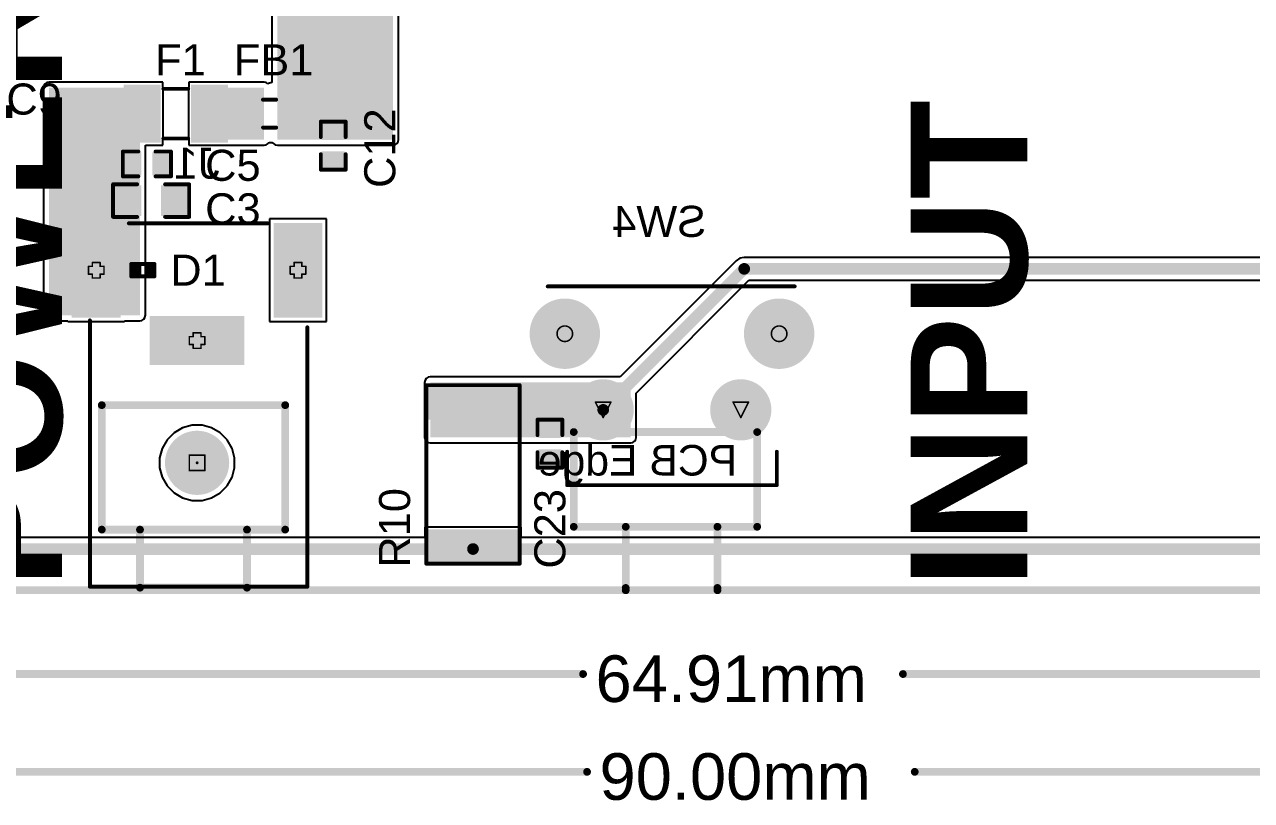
# Model space of a CAD drawing. Header units: inches. Extents: x -5 to 433, y -20 to 71.
# Drawn here: x 15.84 to 55.97, y -19.38 to 6.01 of the extents above; entities that cross this region are included whole.
import ezdxf

# ---------------------------------------------------------------- set-up
doc = ezdxf.new("R2010")
doc.units = ezdxf.units.IN
for name, color, linetype in [('Board Outline', 216, 'Continuous'), ('Bottom Layer', 5, 'Continuous'), ('Bottom Overlay', 54, 'Continuous'), ('Bottom Solder', 6, 'Continuous'), ('Deimensions', 6, 'Continuous'), ('Drill Drawing', 1, 'Continuous'), ('Multi-Layer', 9, 'Continuous'), ('Pad Holes', 156, 'Continuous'), ('Top Layer', 1, 'Continuous'), ('Top Overlay', 2, 'Continuous'), ('Top Paste', 8, 'Continuous'), ('Top Solder', 216, 'Continuous')]:
    doc.layers.add(name, color=color, linetype=linetype)
doc.styles.add('Arial', font='', dxfattribs={"height": 0.2})
doc.styles.add('Arial_Bold', font='', dxfattribs={"height": 0.2})
doc.styles.get('Arial').set_extended_font_data('Arial')
doc.styles.get('Arial_Bold').set_extended_font_data('Arial', bold=True)

# ---------------------------------------------------------------- blocks, each defined once
blk = doc.blocks.new('DC_0360_2_5_B_9')
at = {"layer": 'Bottom Layer'}
for points in [[(0.8, 2.55), (0.8, 4.05), (3.8, 4.05), (3.8, 2.55)], [(-0.75, 1.5), (0.75, 1.5), (0.75, -1.5), (-0.75, -1.5)], [(3.8, -2.55), (3.8, -4.05), (0.8, -4.05), (0.8, -2.55)]]:
    blk.add_hatch(color=5, dxfattribs=at).paths.add_polyline_path(points)
at = {"layer": 'Bottom Solder'}
for points in [[(0.75, 2.5), (0.75, 4.1), (3.85, 4.1), (3.85, 2.5)], [(-0.8, 1.55), (0.8, 1.55), (0.8, -1.55), (-0.8, -1.55)], [(3.85, -2.5), (3.85, -4.1), (0.75, -4.1), (0.75, -2.5)]]:
    blk.add_hatch(color=6, dxfattribs=at).paths.add_polyline_path(points)
h = blk.add_hatch(color=6, dxfattribs=at)
edge = h.paths.add_edge_path()
edge.add_arc((-4, 0), 0.05, 0, 360)
at = {"layer": 'Multi-Layer'}
for points in [[(0.8, 2.55), (0.8, 4.05), (3.8, 4.05), (3.8, 2.55)], [(-0.75, 1.5), (0.75, 1.5), (0.75, -1.5), (-0.75, -1.5)], [(3.8, -2.55), (3.8, -4.05), (0.8, -4.05), (0.8, -2.55)]]:
    blk.add_hatch(color=9, dxfattribs=at).paths.add_polyline_path(points)
at = {"layer": 'Pad Holes'}
h = blk.add_hatch(color=7, dxfattribs=at)
edge = h.paths.add_edge_path()
edge.add_arc((2.9, 3.3), 0.5, 270, 450)
edge.add_line((2.9, 3.8), (1.7, 3.8))
edge.add_arc((1.7, 3.3), 0.5, 90, 270)
edge.add_line((1.7, 2.8), (2.9, 2.8))
h = blk.add_hatch(color=7, dxfattribs=at)
edge = h.paths.add_edge_path()
edge.add_arc((-4, 0), 1.05, 0, 360)
h = blk.add_hatch(color=7, dxfattribs=at)
edge = h.paths.add_edge_path()
edge.add_arc((0, 0.6), 0.5, 0, 180)
edge.add_line((-0.5, 0.6), (-0.5, -0.6))
edge.add_arc((0, -0.6), 0.5, 180, 360)
edge.add_line((0.5, -0.6), (0.5, 0.6))
h = blk.add_hatch(color=7, dxfattribs=at)
edge = h.paths.add_edge_path()
edge.add_arc((2.9, -3.3), 0.5, 270, 450)
edge.add_line((2.9, -2.8), (1.7, -2.8))
edge.add_arc((1.7, -3.3), 0.5, 90, 270)
edge.add_line((1.7, -3.8), (2.9, -3.8))
at = {"layer": 'Top Layer'}
for points in [[(0.8, 2.55), (0.8, 4.05), (3.8, 4.05), (3.8, 2.55)], [(-0.75, 1.5), (0.75, 1.5), (0.75, -1.5), (-0.75, -1.5)], [(3.8, -2.55), (3.8, -4.05), (0.8, -4.05), (0.8, -2.55)]]:
    blk.add_hatch(color=1, dxfattribs=at).paths.add_polyline_path(points)
at = {"layer": 'Top Solder'}
for points in [[(0.75, 2.5), (0.75, 4.1), (3.85, 4.1), (3.85, 2.5)], [(-0.8, 1.55), (0.8, 1.55), (0.8, -1.55), (-0.8, -1.55)], [(3.85, -2.5), (3.85, -4.1), (0.75, -4.1), (0.75, -2.5)]]:
    blk.add_hatch(color=216, dxfattribs=at).paths.add_polyline_path(points)
h = blk.add_hatch(color=216, dxfattribs=at)
edge = h.paths.add_edge_path()
edge.add_arc((-4, 0), 0.05, 0, 360)
at = {"layer": 'Bottom Overlay', "const_width": 0.127}
for points in [[(-8.052, 3.505), (0.66, 3.505)], [(-8.052, 3.505), (-8.052, -3.607)], [(3.835, 2.235), (3.835, -2.311)], [(-8.052, -3.607), (0.432, -3.607)]]:
    blk.add_lwpolyline(points, dxfattribs=at)
at = {"layer": 'Bottom Overlay', "const_width": 0.0635}
for points in [[(-8.084, 3.505, 1), (-8.02, 3.505, 1)], [(-8.084, 3.505, 1), (-8.02, 3.505, 1)], [(0.629, 3.505, 1), (0.692, 3.505, 1)], [(3.804, 2.235, 1), (3.867, 2.235, 1)], [(3.804, -2.311, 1), (3.867, -2.311, 1)], [(-8.084, -3.607, 1), (-8.02, -3.607, 1)], [(-8.084, -3.607, 1), (-8.02, -3.607, 1)], [(0.4, -3.607, 1), (0.464, -3.607, 1)]]:
    blk.add_lwpolyline(points, format="xyb", close=True, dxfattribs=at)
blk = doc.blocks.new('1825027_8_B_11')
at = {"layer": 'Bottom Layer'}
h = blk.add_hatch(color=5, dxfattribs=at)
edge = h.paths.add_edge_path()
edge.add_arc((-2.25, 1.245), 0.9, 0, 360)
h = blk.add_hatch(color=5, dxfattribs=at)
edge = h.paths.add_edge_path()
edge.add_arc((2.25, 1.245), 0.9, 0, 360)
h = blk.add_hatch(color=5, dxfattribs=at)
edge = h.paths.add_edge_path()
edge.add_arc((-3.505, -1.245), 1.05, 0, 360)
h = blk.add_hatch(color=5, dxfattribs=at)
edge = h.paths.add_edge_path()
edge.add_arc((3.505, -1.245), 1.05, 0, 360)
at = {"layer": 'Bottom Solder'}
h = blk.add_hatch(color=6, dxfattribs=at)
edge = h.paths.add_edge_path()
edge.add_arc((-2.25, 1.245), 1.0016, 0, 360)
h = blk.add_hatch(color=6, dxfattribs=at)
edge = h.paths.add_edge_path()
edge.add_arc((2.25, 1.245), 1.0016, 0, 360)
h = blk.add_hatch(color=6, dxfattribs=at)
edge = h.paths.add_edge_path()
edge.add_arc((-3.505, -1.245), 1.1516, 0, 360)
h = blk.add_hatch(color=6, dxfattribs=at)
edge = h.paths.add_edge_path()
edge.add_arc((3.505, -1.245), 1.1516, 0, 360)
at = {"layer": 'Multi-Layer'}
h = blk.add_hatch(color=9, dxfattribs=at)
edge = h.paths.add_edge_path()
edge.add_arc((-2.25, 1.245), 0.9, 0, 360)
h = blk.add_hatch(color=9, dxfattribs=at)
edge = h.paths.add_edge_path()
edge.add_arc((2.25, 1.245), 0.9, 0, 360)
h = blk.add_hatch(color=9, dxfattribs=at)
edge = h.paths.add_edge_path()
edge.add_arc((-3.505, -1.245), 1.05, 0, 360)
h = blk.add_hatch(color=9, dxfattribs=at)
edge = h.paths.add_edge_path()
edge.add_arc((3.505, -1.245), 1.05, 0, 360)
at = {"layer": 'Pad Holes'}
h = blk.add_hatch(color=7, dxfattribs=at)
edge = h.paths.add_edge_path()
edge.add_arc((-2.25, 1.245), 0.55, 0, 360)
h = blk.add_hatch(color=7, dxfattribs=at)
edge = h.paths.add_edge_path()
edge.add_arc((2.25, 1.245), 0.55, 0, 360)
h = blk.add_hatch(color=7, dxfattribs=at)
edge = h.paths.add_edge_path()
edge.add_arc((-3.505, -1.245), 0.65, 0, 360)
h = blk.add_hatch(color=7, dxfattribs=at)
edge = h.paths.add_edge_path()
edge.add_arc((3.505, -1.245), 0.65, 0, 360)
at = {"layer": 'Top Layer'}
h = blk.add_hatch(color=1, dxfattribs=at)
edge = h.paths.add_edge_path()
edge.add_arc((-2.25, 1.245), 0.9, 0, 360)
h = blk.add_hatch(color=1, dxfattribs=at)
edge = h.paths.add_edge_path()
edge.add_arc((2.25, 1.245), 0.9, 0, 360)
h = blk.add_hatch(color=1, dxfattribs=at)
edge = h.paths.add_edge_path()
edge.add_arc((-3.505, -1.245), 1.05, 0, 360)
h = blk.add_hatch(color=1, dxfattribs=at)
edge = h.paths.add_edge_path()
edge.add_arc((3.505, -1.245), 1.05, 0, 360)
at = {"layer": 'Top Solder'}
h = blk.add_hatch(color=216, dxfattribs=at)
edge = h.paths.add_edge_path()
edge.add_arc((-2.25, 1.245), 1.0016, 0, 360)
h = blk.add_hatch(color=216, dxfattribs=at)
edge = h.paths.add_edge_path()
edge.add_arc((2.25, 1.245), 1.0016, 0, 360)
h = blk.add_hatch(color=216, dxfattribs=at)
edge = h.paths.add_edge_path()
edge.add_arc((-3.505, -1.245), 1.1516, 0, 360)
h = blk.add_hatch(color=216, dxfattribs=at)
edge = h.paths.add_edge_path()
edge.add_arc((3.505, -1.245), 1.1516, 0, 360)
at = {"layer": 'Bottom Overlay', "const_width": 0.127}
for points in [[(-3.429, 3.7084), (-3.429, 2.6162)], [(3.429, 3.7084), (-3.429, 3.7084)], [(3.429, 3.7084), (3.429, 2.6162)], [(4.064, -2.794), (-4.0132, -2.794)]]:
    blk.add_lwpolyline(points, dxfattribs=at)
at = {"layer": 'Bottom Overlay', "const_width": 0.0635}
for points in [[(-3.46075, 3.7084, 1), (-3.39725, 3.7084, 1)], [(-3.46075, 3.7084, 1), (-3.39725, 3.7084, 1)], [(3.39725, 3.7084, 1), (3.46075, 3.7084, 1)], [(3.39725, 3.7084, 1), (3.46075, 3.7084, 1)], [(-3.46075, 2.6162, 1), (-3.39725, 2.6162, 1)], [(3.39725, 2.6162, 1), (3.46075, 2.6162, 1)], [(-4.04495, -2.794, 1), (-3.98145, -2.794, 1)], [(4.03225, -2.794, 1), (4.09575, -2.794, 1)]]:
    blk.add_lwpolyline(points, format="xyb", close=True, dxfattribs=at)
at = {"layer": 'Bottom Overlay', "style": 'Arial', "text_generation_flag": 2}
blk.add_text('PCB Edge', height=1.000001, rotation=180, dxfattribs=at).set_placement((-2.1336, 3.39371))
blk = doc.blocks.new('C___0402_12')
at = {"layer": 'Top Layer'}
for points in [[(-0.699, -0.318), (-0.699, 0.318), (-0.241, 0.318), (-0.241, -0.318)], [(0.241, -0.318), (0.241, 0.318), (0.699, 0.318), (0.699, -0.318)]]:
    blk.add_hatch(color=1, dxfattribs=at).paths.add_polyline_path(points)
at = {"layer": 'Top Paste'}
for points in [[(-0.699, -0.318), (-0.699, 0.318), (-0.241, 0.318), (-0.241, -0.318)], [(0.241, -0.318), (0.241, 0.318), (0.699, 0.318), (0.699, -0.318)]]:
    blk.add_hatch(color=8, dxfattribs=at).paths.add_polyline_path(points)
at = {"layer": 'Top Solder'}
for points in [[(-0.758, -0.377), (-0.758, 0.377), (-0.181, 0.377), (-0.181, -0.377)], [(0.181, -0.377), (0.181, 0.377), (0.758, 0.377), (0.758, -0.377)]]:
    blk.add_hatch(color=216, dxfattribs=at).paths.add_polyline_path(points)
at = {"layer": 'Top Overlay', "const_width": 0.127}
for points in [[(-0.787, 0.406), (-0.787, -0.406)], [(-0.787, 0.406), (-0.279, 0.406)], [(0.279, 0.406), (0.787, 0.406)], [(0.787, 0.406), (0.787, -0.406)], [(-0.787, -0.406), (-0.279, -0.406)], [(0.279, -0.406), (0.787, -0.406)]]:
    blk.add_lwpolyline(points, dxfattribs=at)
at = {"layer": 'Top Overlay', "const_width": 0.0635}
for points in [[(-0.819, 0.406, 1), (-0.756, 0.406, 1)], [(-0.819, 0.406, 1), (-0.756, 0.406, 1)], [(-0.311, 0.406, 1), (-0.248, 0.406, 1)], [(0.248, 0.406, 1), (0.311, 0.406, 1)], [(0.756, 0.406, 1), (0.819, 0.406, 1)], [(0.756, 0.406, 1), (0.819, 0.406, 1)], [(-0.819, -0.406, 1), (-0.756, -0.406, 1)], [(-0.819, -0.406, 1), (-0.756, -0.406, 1)], [(-0.311, -0.406, 1), (-0.248, -0.406, 1)], [(0.248, -0.406, 1), (0.311, -0.406, 1)], [(0.756, -0.406, 1), (0.819, -0.406, 1)], [(0.756, -0.406, 1), (0.819, -0.406, 1)]]:
    blk.add_lwpolyline(points, format="xyb", close=True, dxfattribs=at)
blk = doc.blocks.new('RES_2010_19')
at = {"layer": 'Top Layer'}
for points in [[(-2.8, 1.4), (-1.9, 1.4), (-1.9, -1.4), (-2.8, -1.4)], [(1.9, 1.4), (2.8, 1.4), (2.8, -1.4), (1.9, -1.4)]]:
    blk.add_hatch(color=1, dxfattribs=at).paths.add_polyline_path(points)
at = {"layer": 'Top Paste'}
for points in [[(-2.8, 1.4), (-1.9, 1.4), (-1.9, -1.4), (-2.8, -1.4)], [(1.9, 1.4), (2.8, 1.4), (2.8, -1.4), (1.9, -1.4)]]:
    blk.add_hatch(color=8, dxfattribs=at).paths.add_polyline_path(points)
at = {"layer": 'Top Solder'}
for points in [[(-2.902, 1.502), (-1.798, 1.502), (-1.798, -1.502), (-2.902, -1.502)], [(1.798, 1.502), (2.902, 1.502), (2.902, -1.502), (1.798, -1.502)]]:
    blk.add_hatch(color=216, dxfattribs=at).paths.add_polyline_path(points)
at = {"layer": 'Top Overlay', "const_width": 0.127}
for points in [[(2.921, 1.524), (-2.921, 1.524)], [(-2.921, -1.524), (-2.921, 1.524)], [(2.921, -1.524), (2.921, 1.524)], [(2.921, -1.524), (-2.921, -1.524)]]:
    blk.add_lwpolyline(points, dxfattribs=at)
at = {"layer": 'Top Overlay', "const_width": 0.0635}
for points in [[(-2.953, 1.524, 1), (-2.889, 1.524, 1)], [(-2.953, 1.524, 1), (-2.889, 1.524, 1)], [(2.889, 1.524, 1), (2.953, 1.524, 1)], [(2.889, 1.524, 1), (2.953, 1.524, 1)], [(-2.953, -1.524, 1), (-2.889, -1.524, 1)], [(-2.953, -1.524, 1), (-2.889, -1.524, 1)], [(2.889, -1.524, 1), (2.953, -1.524, 1)], [(2.889, -1.524, 1), (2.953, -1.524, 1)]]:
    blk.add_lwpolyline(points, format="xyb", close=True, dxfattribs=at)
blk = doc.blocks.new('IND_0603__1608_M_______28')
at = {"layer": 'Top Layer'}
for points in [[(-1, 0.4), (-0.4, 0.4), (-0.4, -0.4), (-1, -0.4)], [(0.4, 0.4), (1, 0.4), (1, -0.4), (0.4, -0.4)]]:
    blk.add_hatch(color=1, dxfattribs=at).paths.add_polyline_path(points)
at = {"layer": 'Top Paste'}
for points in [[(-1, 0.4), (-0.4, 0.4), (-0.4, -0.4), (-1, -0.4)], [(0.4, 0.4), (1, 0.4), (1, -0.4), (0.4, -0.4)]]:
    blk.add_hatch(color=8, dxfattribs=at).paths.add_polyline_path(points)
at = {"layer": 'Top Solder'}
for points in [[(-1.102, 0.502), (-0.298, 0.502), (-0.298, -0.502), (-1.102, -0.502)], [(0.298, 0.502), (1.102, 0.502), (1.102, -0.502), (0.298, -0.502)]]:
    blk.add_hatch(color=216, dxfattribs=at).paths.add_polyline_path(points)
at = {"layer": 'Top Overlay', "const_width": 0.127}
for points in [[(0.229, 0.457), (-0.203, 0.457)], [(0.229, -0.457), (-0.203, -0.457)]]:
    blk.add_lwpolyline(points, dxfattribs=at)
at = {"layer": 'Top Overlay', "const_width": 0.0635}
for points in [[(-0.235, 0.457, 1), (-0.171, 0.457, 1)], [(0.197, 0.457, 1), (0.26, 0.457, 1)], [(-0.235, -0.457, 1), (-0.171, -0.457, 1)], [(0.197, -0.457, 1), (0.26, -0.457, 1)]]:
    blk.add_lwpolyline(points, format="xyb", close=True, dxfattribs=at)
blk = doc.blocks.new('F____0805_29')
at = {"layer": 'Top Layer'}
for points in [[(-0.6, -0.85), (-1.6, -0.85), (-1.6, 0.85), (-0.6, 0.85)], [(1.6, -0.85), (0.6, -0.85), (0.6, 0.85), (1.6, 0.85)]]:
    blk.add_hatch(color=1, dxfattribs=at).paths.add_polyline_path(points)
at = {"layer": 'Top Paste'}
for points in [[(-0.6, -0.85), (-1.6, -0.85), (-1.6, 0.85), (-0.6, 0.85)], [(1.6, -0.85), (0.6, -0.85), (0.6, 0.85), (1.6, 0.85)]]:
    blk.add_hatch(color=8, dxfattribs=at).paths.add_polyline_path(points)
at = {"layer": 'Top Solder'}
for points in [[(-0.498, -0.952), (-1.702, -0.952), (-1.702, 0.952), (-0.498, 0.952)], [(1.702, -0.952), (0.498, -0.952), (0.498, 0.952), (1.702, 0.952)]]:
    blk.add_hatch(color=216, dxfattribs=at).paths.add_polyline_path(points)
at = {"layer": 'Top Overlay', "const_width": 0.127}
for points in [[(-0.406, 0.813), (0.406, 0.813)], [(-0.406, -0.813), (0.406, -0.813)]]:
    blk.add_lwpolyline(points, dxfattribs=at)
at = {"layer": 'Top Overlay', "const_width": 0.0635}
for points in [[(-0.438, 0.813, 1), (-0.375, 0.813, 1)], [(0.375, 0.813, 1), (0.438, 0.813, 1)], [(-0.438, -0.813, 1), (-0.375, -0.813, 1)], [(0.375, -0.813, 1), (0.438, -0.813, 1)]]:
    blk.add_lwpolyline(points, format="xyb", close=True, dxfattribs=at)
blk = doc.blocks.new('DSN0603_2_30')
at = {"layer": 'Top Layer'}
for points in [[(-0.3, 0.12), (-0.1, 0.12), (-0.1, -0.12), (-0.3, -0.12)], [(0.1, 0.12), (0.3, 0.12), (0.3, -0.12), (0.1, -0.12)]]:
    blk.add_hatch(color=1, dxfattribs=at).paths.add_polyline_path(points)
at = {"layer": 'Top Paste'}
for points in [[(-0.3, 0.12), (-0.1, 0.12), (-0.1, -0.12), (-0.3, -0.12)], [(0.1, 0.12), (0.3, 0.12), (0.3, -0.12), (0.1, -0.12)]]:
    blk.add_hatch(color=8, dxfattribs=at).paths.add_polyline_path(points)
at = {"layer": 'Top Solder'}
for points in [[(-0.355, 0.175), (-0.045, 0.175), (-0.045, -0.175), (-0.355, -0.175)], [(0.045, 0.175), (0.355, 0.175), (0.355, -0.175), (0.045, -0.175)]]:
    blk.add_hatch(color=216, dxfattribs=at).paths.add_polyline_path(points)
at = {"layer": 'Top Overlay', "const_width": 0.127}
for points in [[(-0.381, 0.203), (-0.381, -0.203)], [(0.381, 0.203), (-0.381, 0.203)], [(0.381, 0.203), (0.381, -0.203)], [(0.381, -0.203), (-0.381, -0.203)]]:
    blk.add_lwpolyline(points, dxfattribs=at)
at = {"layer": 'Top Overlay', "const_width": 0.0635}
for points in [[(-0.413, 0.203, 1), (-0.349, 0.203, 1)], [(-0.413, 0.203, 1), (-0.349, 0.203, 1)], [(0.349, 0.203, 1), (0.413, 0.203, 1)], [(0.349, 0.203, 1), (0.413, 0.203, 1)], [(-0.413, -0.203, 1), (-0.349, -0.203, 1)], [(-0.413, -0.203, 1), (-0.349, -0.203, 1)], [(0.349, -0.203, 1), (0.413, -0.203, 1)], [(0.349, -0.203, 1), (0.413, -0.203, 1)]]:
    blk.add_lwpolyline(points, format="xyb", close=True, dxfattribs=at)
blk = doc.blocks.new('C___0402_36')
at = {"layer": 'Top Layer'}
for points in [[(-0.699, -0.318), (-0.699, 0.318), (-0.241, 0.318), (-0.241, -0.318)], [(0.241, -0.318), (0.241, 0.318), (0.699, 0.318), (0.699, -0.318)]]:
    blk.add_hatch(color=1, dxfattribs=at).paths.add_polyline_path(points)
at = {"layer": 'Top Paste'}
for points in [[(-0.699, -0.318), (-0.699, 0.318), (-0.241, 0.318), (-0.241, -0.318)], [(0.241, -0.318), (0.241, 0.318), (0.699, 0.318), (0.699, -0.318)]]:
    blk.add_hatch(color=8, dxfattribs=at).paths.add_polyline_path(points)
at = {"layer": 'Top Solder'}
for points in [[(-0.758, -0.377), (-0.758, 0.377), (-0.181, 0.377), (-0.181, -0.377)], [(0.181, -0.377), (0.181, 0.377), (0.758, 0.377), (0.758, -0.377)]]:
    blk.add_hatch(color=216, dxfattribs=at).paths.add_polyline_path(points)
at = {"layer": 'Top Overlay', "const_width": 0.127}
for points in [[(-0.787, 0.406), (-0.787, -0.406)], [(-0.787, 0.406), (-0.279, 0.406)], [(0.279, 0.406), (0.787, 0.406)], [(0.787, 0.406), (0.787, -0.406)], [(-0.787, -0.406), (-0.279, -0.406)], [(0.279, -0.406), (0.787, -0.406)]]:
    blk.add_lwpolyline(points, dxfattribs=at)
at = {"layer": 'Top Overlay', "const_width": 0.0635}
for points in [[(-0.819, 0.406, 1), (-0.756, 0.406, 1)], [(-0.819, 0.406, 1), (-0.756, 0.406, 1)], [(-0.311, 0.406, 1), (-0.248, 0.406, 1)], [(0.248, 0.406, 1), (0.311, 0.406, 1)], [(0.756, 0.406, 1), (0.819, 0.406, 1)], [(0.756, 0.406, 1), (0.819, 0.406, 1)], [(-0.819, -0.406, 1), (-0.756, -0.406, 1)], [(-0.819, -0.406, 1), (-0.756, -0.406, 1)], [(-0.311, -0.406, 1), (-0.248, -0.406, 1)], [(0.248, -0.406, 1), (0.311, -0.406, 1)], [(0.756, -0.406, 1), (0.819, -0.406, 1)], [(0.756, -0.406, 1), (0.819, -0.406, 1)]]:
    blk.add_lwpolyline(points, format="xyb", close=True, dxfattribs=at)
blk = doc.blocks.new('C___0402_41')
at = {"layer": 'Top Layer'}
for points in [[(-0.699, -0.318), (-0.699, 0.318), (-0.241, 0.318), (-0.241, -0.318)], [(0.241, -0.318), (0.241, 0.318), (0.699, 0.318), (0.699, -0.318)]]:
    blk.add_hatch(color=1, dxfattribs=at).paths.add_polyline_path(points)
at = {"layer": 'Top Paste'}
for points in [[(-0.699, -0.318), (-0.699, 0.318), (-0.241, 0.318), (-0.241, -0.318)], [(0.241, -0.318), (0.241, 0.318), (0.699, 0.318), (0.699, -0.318)]]:
    blk.add_hatch(color=8, dxfattribs=at).paths.add_polyline_path(points)
at = {"layer": 'Top Solder'}
for points in [[(-0.758, -0.377), (-0.758, 0.377), (-0.181, 0.377), (-0.181, -0.377)], [(0.181, -0.377), (0.181, 0.377), (0.758, 0.377), (0.758, -0.377)]]:
    blk.add_hatch(color=216, dxfattribs=at).paths.add_polyline_path(points)
at = {"layer": 'Top Overlay', "const_width": 0.127}
for points in [[(-0.279, 0.406), (-0.787, 0.406)], [(-0.787, 0.406), (-0.787, -0.406)], [(0.787, 0.406), (0.279, 0.406)], [(0.787, 0.406), (0.787, -0.406)], [(-0.279, -0.406), (-0.787, -0.406)], [(0.787, -0.406), (0.279, -0.406)]]:
    blk.add_lwpolyline(points, dxfattribs=at)
at = {"layer": 'Top Overlay', "const_width": 0.0635}
for points in [[(-0.819, 0.406, 1), (-0.756, 0.406, 1)], [(-0.819, 0.406, 1), (-0.756, 0.406, 1)], [(-0.311, 0.406, 1), (-0.248, 0.406, 1)], [(0.248, 0.406, 1), (0.311, 0.406, 1)], [(0.756, 0.406, 1), (0.819, 0.406, 1)], [(0.756, 0.406, 1), (0.819, 0.406, 1)], [(-0.819, -0.406, 1), (-0.756, -0.406, 1)], [(-0.819, -0.406, 1), (-0.756, -0.406, 1)], [(-0.311, -0.406, 1), (-0.248, -0.406, 1)], [(0.248, -0.406, 1), (0.311, -0.406, 1)], [(0.756, -0.406, 1), (0.819, -0.406, 1)], [(0.756, -0.406, 1), (0.819, -0.406, 1)]]:
    blk.add_lwpolyline(points, format="xyb", close=True, dxfattribs=at)
blk = doc.blocks.new('C___0603_42')
at = {"layer": 'Top Layer'}
for points in [[(-0.381, 0.445), (-0.381, -0.445), (-1.143, -0.445), (-1.143, 0.445)], [(1.143, 0.445), (1.143, -0.445), (0.381, -0.445), (0.381, 0.445)]]:
    blk.add_hatch(color=1, dxfattribs=at).paths.add_polyline_path(points)
at = {"layer": 'Top Paste'}
for points in [[(-0.381, 0.445), (-0.381, -0.445), (-1.143, -0.445), (-1.143, 0.445)], [(1.143, 0.445), (1.143, -0.445), (0.381, -0.445), (0.381, 0.445)]]:
    blk.add_hatch(color=8, dxfattribs=at).paths.add_polyline_path(points)
at = {"layer": 'Top Solder'}
for points in [[(-0.321, 0.504), (-0.321, -0.504), (-1.203, -0.504), (-1.203, 0.504)], [(1.203, 0.504), (1.203, -0.504), (0.321, -0.504), (0.321, 0.504)]]:
    blk.add_hatch(color=216, dxfattribs=at).paths.add_polyline_path(points)
at = {"layer": 'Top Overlay', "const_width": 0.127}
for points in [[(-0.457, 0.533), (-1.245, 0.533)], [(-1.245, 0.533), (-1.245, -0.533)], [(1.245, 0.533), (0.457, 0.533)], [(1.245, 0.533), (1.245, -0.533)], [(-0.457, -0.533), (-1.245, -0.533)], [(1.245, -0.533), (0.457, -0.533)]]:
    blk.add_lwpolyline(points, dxfattribs=at)
at = {"layer": 'Top Overlay', "const_width": 0.0635}
for points in [[(-1.276, 0.533, 1), (-1.213, 0.533, 1)], [(-1.276, 0.533, 1), (-1.213, 0.533, 1)], [(-0.489, 0.533, 1), (-0.425, 0.533, 1)], [(0.425, 0.533, 1), (0.489, 0.533, 1)], [(1.213, 0.533, 1), (1.276, 0.533, 1)], [(1.213, 0.533, 1), (1.276, 0.533, 1)], [(-1.276, -0.533, 1), (-1.213, -0.533, 1)], [(-1.276, -0.533, 1), (-1.213, -0.533, 1)], [(-0.489, -0.533, 1), (-0.425, -0.533, 1)], [(0.425, -0.533, 1), (0.489, -0.533, 1)], [(1.213, -0.533, 1), (1.276, -0.533, 1)], [(1.213, -0.533, 1), (1.276, -0.533, 1)]]:
    blk.add_lwpolyline(points, format="xyb", close=True, dxfattribs=at)

msp = doc.modelspace()

# ---------------------------------------------------------------- hatches: boundary and pattern name
at = {"layer": 'Top Layer'}
for points in [[(24.106, 2.242), (27.889, 2.242), (27.889, 7.518), (24.106, 7.518)], [(16.639, 2.242), (20.185, 2.242), (20.185, 3.942), (16.639, 3.942)], [(16.639, -3.505), (19.609, -3.505), (19.609, 3.942), (16.639, 3.942)], [(21.385, 2.242), (23.673, 2.242), (23.673, 3.942), (21.385, 3.942)], [(29.105, -7.497), (35.663, -7.497), (35.663, -5.698), (29.105, -5.698)]]:
    msp.add_hatch(color=1, dxfattribs=at).paths.add_polyline_path(points)

# ---------------------------------------------------------------- linework, layer by layer
at = {"layer": 'Board Outline', "const_width": 0.254}
for points in [[(7.805, -12.5), (72.195, -12.5)], [(35.5, -12.5), (38.5, -12.5)]]:
    msp.add_lwpolyline(points, dxfattribs=at)
at = {"layer": 'Board Outline', "const_width": 0.127}
for points in [[(35.436, -12.5, 1), (35.563, -12.5, 1)], [(38.436, -12.5, 1), (38.563, -12.5, 1)]]:
    msp.add_lwpolyline(points, format="xyb", close=True, dxfattribs=at)
at = {"layer": 'Deimensions', "const_width": 0.254}
for points in [[(18.363, -6.444), (24.363, -6.444)], [(18.363, -10.516), (18.363, -6.444)], [(24.363, -10.516), (24.363, -6.444)], [(33.8, -10.424), (33.8, -7.324)], [(33.8, -7.324), (39.8, -7.324)], [(39.8, -10.424), (39.8, -7.324)], [(18.363, -10.516), (24.363, -10.516)], [(19.613, -12.416), (19.613, -10.516)], [(19.613, -10.516), (23.113, -10.516)], [(23.113, -12.416), (23.113, -10.516)], [(33.8, -10.424), (39.8, -10.424)], [(35.5, -12.424), (35.5, -10.424)], [(35.5, -10.424), (38.5, -10.424)], [(38.5, -12.424), (38.5, -10.424)], [(19.613, -12.416), (23.113, -12.416)], [(35.5, -12.5), (38.5, -12.5)], [(7.29, -15.24), (34.105, -15.24)], [(44.567, -15.24), (72.195, -15.24)], [(-5, -18.44), (34.236, -18.44)], [(44.951, -18.44), (85, -18.44)]]:
    msp.add_lwpolyline(points, dxfattribs=at)
at = {"layer": 'Deimensions', "const_width": 0.127}
for points in [[(18.3, -6.444, 1), (18.427, -6.444, 1)], [(18.3, -6.444, 1), (18.427, -6.444, 1)], [(24.3, -6.444, 1), (24.427, -6.444, 1)], [(24.3, -6.444, 1), (24.427, -6.444, 1)], [(33.736, -7.324, 1), (33.863, -7.324, 1)], [(33.736, -7.324, 1), (33.863, -7.324, 1)], [(39.736, -7.324, 1), (39.863, -7.324, 1)], [(39.736, -7.324, 1), (39.863, -7.324, 1)], [(18.3, -10.516, 1), (18.427, -10.516, 1)], [(18.3, -10.516, 1), (18.427, -10.516, 1)], [(19.55, -10.516, 1), (19.677, -10.516, 1)], [(19.55, -10.516, 1), (19.677, -10.516, 1)], [(23.05, -10.516, 1), (23.177, -10.516, 1)], [(23.05, -10.516, 1), (23.177, -10.516, 1)], [(24.3, -10.516, 1), (24.427, -10.516, 1)], [(24.3, -10.516, 1), (24.427, -10.516, 1)], [(33.736, -10.424, 1), (33.863, -10.424, 1)], [(33.736, -10.424, 1), (33.863, -10.424, 1)], [(35.436, -10.424, 1), (35.563, -10.424, 1)], [(35.436, -10.424, 1), (35.563, -10.424, 1)], [(38.436, -10.424, 1), (38.563, -10.424, 1)], [(38.436, -10.424, 1), (38.563, -10.424, 1)], [(39.736, -10.424, 1), (39.863, -10.424, 1)], [(39.736, -10.424, 1), (39.863, -10.424, 1)], [(19.55, -12.416, 1), (19.677, -12.416, 1)], [(19.55, -12.416, 1), (19.677, -12.416, 1)], [(23.05, -12.416, 1), (23.177, -12.416, 1)], [(23.05, -12.416, 1), (23.177, -12.416, 1)], [(35.436, -12.424, 1), (35.563, -12.424, 1)], [(35.436, -12.5, 1), (35.563, -12.5, 1)], [(38.436, -12.424, 1), (38.563, -12.424, 1)], [(38.436, -12.5, 1), (38.563, -12.5, 1)], [(34.042, -15.24, 1), (34.169, -15.24, 1)], [(44.503, -15.24, 1), (44.63, -15.24, 1)], [(34.172, -18.44, 1), (34.299, -18.44, 1)], [(44.888, -18.44, 1), (45.015, -18.44, 1)]]:
    msp.add_lwpolyline(points, format="xyb", close=True, dxfattribs=at)
at = {"layer": 'Drill Drawing', "const_width": 0.0508}
for points in [[(17.927, -2.158), (17.927, -1.904)], [(17.927, -1.904), (18.054, -1.904)], [(18.054, -1.904), (18.054, -1.777)], [(18.054, -1.777), (18.308, -1.777)], [(18.308, -1.904), (18.308, -1.777)], [(18.308, -1.904), (18.435, -1.904)], [(18.435, -2.158), (18.435, -1.904)], [(24.527, -2.158), (24.527, -1.904)], [(24.527, -1.904), (24.654, -1.904)], [(24.654, -1.904), (24.654, -1.777)], [(24.654, -1.777), (24.908, -1.777)], [(24.908, -1.904), (24.908, -1.777)], [(24.908, -1.904), (25.035, -1.904)], [(25.035, -2.158), (25.035, -1.904)], [(17.927, -2.158), (18.054, -2.158)], [(18.054, -2.285), (18.054, -2.158)], [(18.054, -2.285), (18.308, -2.285)], [(18.308, -2.158), (18.435, -2.158)], [(18.308, -2.285), (18.308, -2.158)], [(24.527, -2.158), (24.654, -2.158)], [(24.654, -2.285), (24.654, -2.158)], [(24.654, -2.285), (24.908, -2.285)], [(24.908, -2.158), (25.035, -2.158)], [(24.908, -2.285), (24.908, -2.158)], [(21.227, -4.458), (21.227, -4.204)], [(21.227, -4.204), (21.354, -4.204)], [(21.354, -4.204), (21.354, -4.077)], [(21.354, -4.077), (21.608, -4.077)], [(21.608, -4.204), (21.608, -4.077)], [(21.608, -4.204), (21.735, -4.204)], [(21.735, -4.458), (21.735, -4.204)], [(21.227, -4.458), (21.354, -4.458)], [(21.354, -4.585), (21.354, -4.458)], [(21.354, -4.585), (21.608, -4.585)], [(21.608, -4.458), (21.735, -4.458)], [(21.608, -4.585), (21.608, -4.458)], [(34.509, -6.344), (35.017, -6.344)], [(34.509, -6.344), (34.763, -6.852)], [(34.763, -6.852), (35.017, -6.344)], [(39.009, -6.344), (39.517, -6.344)], [(39.009, -6.344), (39.263, -6.852)], [(39.263, -6.852), (39.517, -6.344)], [(21.227, -8.077), (21.735, -8.077)], [(21.227, -8.585), (21.227, -8.077)], [(21.735, -8.585), (21.735, -8.077)], [(21.227, -8.585), (21.735, -8.585)]]:
    msp.add_lwpolyline(points, dxfattribs=at)
at = {"layer": 'Drill Drawing'}
for points, const_width in [([(17.914, -1.904, 1), (17.939, -1.904, 1)], 0.0254), ([(17.914, -1.904, 1), (17.939, -1.904, 1)], 0.0254), ([(18.041, -1.777, 1), (18.066, -1.777, 1)], 0.0254), ([(18.041, -1.777, 1), (18.066, -1.777, 1)], 0.0254), ([(18.041, -1.904, 1), (18.066, -1.904, 1)], 0.0254), ([(18.041, -1.904, 1), (18.066, -1.904, 1)], 0.0254), ([(18.295, -1.777, 1), (18.32, -1.777, 1)], 0.0254), ([(18.295, -1.777, 1), (18.32, -1.777, 1)], 0.0254), ([(18.295, -1.904, 1), (18.32, -1.904, 1)], 0.0254), ([(18.295, -1.904, 1), (18.32, -1.904, 1)], 0.0254), ([(18.422, -1.904, 1), (18.447, -1.904, 1)], 0.0254), ([(18.422, -1.904, 1), (18.447, -1.904, 1)], 0.0254), ([(24.514, -1.904, 1), (24.54, -1.904, 1)], 0.0254), ([(24.514, -1.904, 1), (24.54, -1.904, 1)], 0.0254), ([(24.641, -1.777, 1), (24.667, -1.777, 1)], 0.0254), ([(24.641, -1.777, 1), (24.667, -1.777, 1)], 0.0254), ([(24.641, -1.904, 1), (24.667, -1.904, 1)], 0.0254), ([(24.641, -1.904, 1), (24.667, -1.904, 1)], 0.0254), ([(24.895, -1.777, 1), (24.921, -1.777, 1)], 0.0254), ([(24.895, -1.777, 1), (24.921, -1.777, 1)], 0.0254), ([(24.895, -1.904, 1), (24.921, -1.904, 1)], 0.0254), ([(24.895, -1.904, 1), (24.921, -1.904, 1)], 0.0254), ([(25.022, -1.904, 1), (25.048, -1.904, 1)], 0.0254), ([(25.022, -1.904, 1), (25.048, -1.904, 1)], 0.0254), ([(17.914, -2.158, 1), (17.939, -2.158, 1)], 0.0254), ([(17.914, -2.158, 1), (17.939, -2.158, 1)], 0.0254), ([(18.041, -2.158, 1), (18.066, -2.158, 1)], 0.0254), ([(18.041, -2.158, 1), (18.066, -2.158, 1)], 0.0254), ([(18.041, -2.285, 1), (18.066, -2.285, 1)], 0.0254), ([(18.041, -2.285, 1), (18.066, -2.285, 1)], 0.0254), ([(18.295, -2.158, 1), (18.32, -2.158, 1)], 0.0254), ([(18.295, -2.158, 1), (18.32, -2.158, 1)], 0.0254), ([(18.295, -2.285, 1), (18.32, -2.285, 1)], 0.0254), ([(18.295, -2.285, 1), (18.32, -2.285, 1)], 0.0254), ([(18.422, -2.158, 1), (18.447, -2.158, 1)], 0.0254), ([(18.422, -2.158, 1), (18.447, -2.158, 1)], 0.0254), ([(24.514, -2.158, 1), (24.54, -2.158, 1)], 0.0254), ([(24.514, -2.158, 1), (24.54, -2.158, 1)], 0.0254), ([(24.641, -2.158, 1), (24.667, -2.158, 1)], 0.0254), ([(24.641, -2.158, 1), (24.667, -2.158, 1)], 0.0254), ([(24.641, -2.285, 1), (24.667, -2.285, 1)], 0.0254), ([(24.641, -2.285, 1), (24.667, -2.285, 1)], 0.0254), ([(24.895, -2.158, 1), (24.921, -2.158, 1)], 0.0254), ([(24.895, -2.158, 1), (24.921, -2.158, 1)], 0.0254), ([(24.895, -2.285, 1), (24.921, -2.285, 1)], 0.0254), ([(24.895, -2.285, 1), (24.921, -2.285, 1)], 0.0254), ([(25.022, -2.158, 1), (25.048, -2.158, 1)], 0.0254), ([(25.022, -2.158, 1), (25.048, -2.158, 1)], 0.0254), ([(33.762, -4.108, 1), (33.254, -4.108, 1)], 0.0508), ([(40.772, -4.108, 1), (40.264, -4.108, 1)], 0.0508), ([(21.214, -4.204, 1), (21.24, -4.204, 1)], 0.0254), ([(21.214, -4.204, 1), (21.24, -4.204, 1)], 0.0254), ([(21.341, -4.077, 1), (21.367, -4.077, 1)], 0.0254), ([(21.341, -4.077, 1), (21.367, -4.077, 1)], 0.0254), ([(21.341, -4.204, 1), (21.367, -4.204, 1)], 0.0254), ([(21.341, -4.204, 1), (21.367, -4.204, 1)], 0.0254), ([(21.595, -4.077, 1), (21.621, -4.077, 1)], 0.0254), ([(21.595, -4.077, 1), (21.621, -4.077, 1)], 0.0254), ([(21.595, -4.204, 1), (21.621, -4.204, 1)], 0.0254), ([(21.595, -4.204, 1), (21.621, -4.204, 1)], 0.0254), ([(21.722, -4.204, 1), (21.748, -4.204, 1)], 0.0254), ([(21.722, -4.204, 1), (21.748, -4.204, 1)], 0.0254), ([(33.241, -4.108, 1), (33.267, -4.108, 1)], 0.0254), ([(33.749, -4.108, 1), (33.775, -4.108, 1)], 0.0254), ([(40.251, -4.108, 1), (40.277, -4.108, 1)], 0.0254), ([(40.759, -4.108, 1), (40.785, -4.108, 1)], 0.0254), ([(21.214, -4.458, 1), (21.24, -4.458, 1)], 0.0254), ([(21.214, -4.458, 1), (21.24, -4.458, 1)], 0.0254), ([(21.341, -4.458, 1), (21.367, -4.458, 1)], 0.0254), ([(21.341, -4.458, 1), (21.367, -4.458, 1)], 0.0254), ([(21.341, -4.585, 1), (21.367, -4.585, 1)], 0.0254), ([(21.341, -4.585, 1), (21.367, -4.585, 1)], 0.0254), ([(21.595, -4.458, 1), (21.621, -4.458, 1)], 0.0254), ([(21.595, -4.458, 1), (21.621, -4.458, 1)], 0.0254), ([(21.595, -4.585, 1), (21.621, -4.585, 1)], 0.0254), ([(21.595, -4.585, 1), (21.621, -4.585, 1)], 0.0254), ([(21.722, -4.458, 1), (21.748, -4.458, 1)], 0.0254), ([(21.722, -4.458, 1), (21.748, -4.458, 1)], 0.0254), ([(34.496, -6.344, 1), (34.522, -6.344, 1)], 0.0254), ([(34.496, -6.344, 1), (34.522, -6.344, 1)], 0.0254), ([(35.004, -6.344, 1), (35.03, -6.344, 1)], 0.0254), ([(35.004, -6.344, 1), (35.03, -6.344, 1)], 0.0254), ([(38.996, -6.344, 1), (39.022, -6.344, 1)], 0.0254), ([(38.996, -6.344, 1), (39.022, -6.344, 1)], 0.0254), ([(39.504, -6.344, 1), (39.53, -6.344, 1)], 0.0254), ([(39.504, -6.344, 1), (39.53, -6.344, 1)], 0.0254), ([(34.75, -6.852, 1), (34.776, -6.852, 1)], 0.0254), ([(34.75, -6.852, 1), (34.776, -6.852, 1)], 0.0254), ([(39.25, -6.852, 1), (39.276, -6.852, 1)], 0.0254), ([(39.25, -6.852, 1), (39.276, -6.852, 1)], 0.0254), ([(21.214, -8.077, 1), (21.24, -8.077, 1)], 0.0254), ([(21.214, -8.077, 1), (21.24, -8.077, 1)], 0.0254), ([(21.722, -8.077, 1), (21.748, -8.077, 1)], 0.0254), ([(21.722, -8.077, 1), (21.748, -8.077, 1)], 0.0254), ([(21.214, -8.585, 1), (21.24, -8.585, 1)], 0.0254), ([(21.214, -8.585, 1), (21.24, -8.585, 1)], 0.0254), ([(21.722, -8.585, 1), (21.748, -8.585, 1)], 0.0254), ([(21.722, -8.585, 1), (21.748, -8.585, 1)], 0.0254)]:
    msp.add_lwpolyline(points, format="xyb", close=True, dxfattribs=dict(at, const_width=const_width))
at = {"layer": 'Top Layer'}
for p, q in [((23.925, 7.061), (23.925, 4.114)), ((28.07, 2.242), (28.07, 6.88)), ((16.511, 4.07), (16.472, 4.011)), ((16.57, 4.109), (16.511, 4.07)), ((16.639, 4.123), (16.57, 4.109)), ((20.185, 4.123), (16.639, 4.123)), ((20.203, 4.12), (20.185, 4.123)), ((20.363, 4.12), (20.203, 4.12)), ((20.363, 3.959), (20.363, 4.12)), ((21.367, 4.12), (21.207, 4.12)), ((21.207, 4.12), (21.207, 3.959)), ((21.385, 4.123), (21.367, 4.12)), ((23.673, 4.123), (21.385, 4.123)), ((23.742, 4.109), (23.673, 4.123)), ((23.798, 4.072), (23.742, 4.109)), ((23.819, 4.076), (23.798, 4.072)), ((23.925, 4.114), (23.819, 4.076)), ((16.472, 4.011), (16.458, 3.942)), ((16.458, 3.942), (16.458, 2.242)), ((20.366, 3.942), (20.363, 3.959)), ((20.366, 2.242), (20.366, 3.942)), ((21.207, 3.959), (21.204, 3.942)), ((21.204, 3.942), (21.204, 2.242)), ((16.458, 2.242), (16.458, -3.505)), ((19.79, -3.505), (19.79, 2.061)), ((19.79, 2.061), (20.185, 2.061)), ((20.185, 2.061), (20.203, 2.064)), ((20.203, 2.064), (20.363, 2.064)), ((20.363, 2.224), (20.366, 2.242)), ((20.363, 2.064), (20.363, 2.224)), ((21.204, 2.242), (21.207, 2.224)), ((21.207, 2.224), (21.207, 2.064)), ((21.207, 2.064), (21.367, 2.064)), ((21.367, 2.064), (21.385, 2.061)), ((21.385, 2.061), (23.673, 2.061)), ((23.673, 2.061), (23.742, 2.074)), ((23.742, 2.074), (23.801, 2.114)), ((23.801, 2.114), (23.819, 2.14)), ((23.819, 2.14), (23.846, 2.148)), ((23.846, 2.148), (23.933, 2.148)), ((23.933, 2.148), (23.96, 2.14)), ((23.96, 2.14), (23.978, 2.114)), ((23.978, 2.114), (24.036, 2.074)), ((24.036, 2.074), (24.106, 2.061)), ((24.106, 2.061), (27.889, 2.061)), ((27.889, 2.061), (27.959, 2.074)), ((27.959, 2.074), (28.017, 2.114)), ((28.017, 2.114), (28.057, 2.172)), ((28.057, 2.172), (28.07, 2.242)), ((25.709, -0.353), (23.853, -0.353)), ((23.853, -0.353), (23.853, -3.709)), ((25.709, -3.709), (25.709, -0.353)), ((39.11, -1.72), (35.313, -5.517)), ((39.231, -1.639), (39.11, -1.72)), ((39.375, -1.61), (39.231, -1.639)), ((58.059, -1.61), (39.375, -1.61)), ((35.844, -6.048), (39.531, -2.361)), ((39.531, -2.361), (58.215, -2.361)), ((16.458, -3.505), (16.472, -3.575)), ((16.472, -3.575), (16.511, -3.633)), ((19.737, -3.633), (19.776, -3.575)), ((19.776, -3.575), (19.79, -3.505)), ((16.511, -3.633), (16.57, -3.673)), ((16.57, -3.673), (16.639, -3.686)), ((16.639, -3.686), (17.253, -3.686)), ((17.253, -3.686), (17.253, -3.709)), ((17.253, -3.709), (19.109, -3.709)), ((19.109, -3.709), (19.109, -3.686)), ((19.109, -3.686), (19.609, -3.686)), ((19.609, -3.686), (19.678, -3.673)), ((19.678, -3.673), (19.737, -3.633)), ((23.853, -3.709), (25.709, -3.709)), ((28.977, -5.57), (28.938, -5.629)), ((29.036, -5.531), (28.977, -5.57)), ((29.105, -5.517), (29.036, -5.531)), ((35.313, -5.517), (29.105, -5.517)), ((28.938, -5.629), (28.924, -5.698)), ((28.924, -5.698), (28.924, -7.497)), ((35.844, -7.497), (35.844, -6.048)), ((21.007, -7.187), (20.727, -7.349)), ((21.319, -7.103), (21.007, -7.187)), ((21.642, -7.103), (21.319, -7.103)), ((21.955, -7.187), (21.642, -7.103)), ((22.235, -7.349), (21.955, -7.187)), ((20.498, -7.577), (20.337, -7.857)), ((20.727, -7.349), (20.498, -7.577)), ((22.463, -7.577), (22.235, -7.349)), ((22.625, -7.857), (22.463, -7.577)), ((28.924, -7.497), (28.938, -7.566)), ((28.938, -7.566), (28.977, -7.625)), ((35.791, -7.625), (35.83, -7.566)), ((35.83, -7.566), (35.844, -7.497)), ((20.337, -7.857), (20.253, -8.17)), ((22.709, -8.17), (22.625, -7.857)), ((28.977, -7.625), (29.036, -7.664)), ((29.036, -7.664), (29.105, -7.678)), ((29.105, -7.678), (35.663, -7.678)), ((35.663, -7.678), (35.732, -7.664)), ((35.732, -7.664), (35.791, -7.625)), ((20.253, -8.17), (20.253, -8.493)), ((22.709, -8.493), (22.709, -8.17)), ((20.253, -8.493), (20.337, -8.805)), ((20.337, -8.805), (20.498, -9.085)), ((22.463, -9.085), (22.625, -8.805)), ((22.625, -8.805), (22.709, -8.493)), ((20.498, -9.085), (20.727, -9.314)), ((22.235, -9.314), (22.463, -9.085)), ((20.727, -9.314), (21.007, -9.475)), ((21.007, -9.475), (21.319, -9.559)), ((21.319, -9.559), (21.642, -9.559)), ((21.642, -9.559), (21.955, -9.475)), ((21.955, -9.475), (22.235, -9.314)), ((28.928, -10.775), (13.106, -10.775)), ((32.083, -10.434), (28.928, -10.434)), ((28.928, -10.434), (28.928, -10.775)), ((32.083, -10.775), (32.083, -10.434)), ((67.437, -10.775), (32.083, -10.775))]:
    msp.add_line(p, q, dxfattribs=at)
at = {"layer": 'Top Layer', "const_width": 0.381}
for points in [[(34.763, -6.598), (39.375, -1.986)], [(39.375, -1.986), (58.215, -1.986)], [(13.106, -11.151), (30.505, -11.151)], [(30.505, -11.151), (67.437, -11.151)]]:
    msp.add_lwpolyline(points, dxfattribs=at)
at = {"layer": 'Top Layer', "const_width": 0.191}
for points in [[(39.28, -1.986, 1), (39.47, -1.986, 1)], [(39.28, -1.986, 1), (39.47, -1.986, 1)], [(34.668, -6.598, 1), (34.858, -6.598, 1)], [(30.41, -11.151, 1), (30.601, -11.151, 1)], [(30.41, -11.151, 1), (30.601, -11.151, 1)]]:
    msp.add_lwpolyline(points, format="xyb", close=True, dxfattribs=at)

# ---------------------------------------------------------------- block references
msp.add_blockref('F____0805_29', (20.785, 3.092))
for name, p, rotation in [('IND_0603__1608_M_______28', (23.866, 3.092), 180), ('C___0402_36', (25.933, 2.045), 90), ('C___0402_41', (19.84, 1.446), 180), ('C___0603_42', (19.977, 0.247), 180), ('DC_0360_2_5_B_9', (21.481, -4.331), 90), ('DSN0603_2_30', (19.707, -2.029), 180), ('1825027_8_B_11', (37.013, -5.353), 180), ('RES_2010_19', (30.505, -8.712), 270), ('C___0402_12', (33.02, -7.704), 90)]:
    msp.add_blockref(name, p, dxfattribs=dict(rotation=rotation))

# ---------------------------------------------------------------- texts
at = {"layer": 'Bottom Overlay', "style": 'Arial', "text_generation_flag": 2}
for s, p in [('J1', (22.216, 0.965)), ('SW4', (38.133, -0.94))]:
    msp.add_text(s, height=1.016, dxfattribs=at).set_placement(p)
at = {"layer": 'Deimensions', "style": 'Arial'}
for s, p in [('64.91mm', (34.512, -16.154)), ('90.00mm', (34.642, -19.355))]:
    msp.add_text(s, height=1.524, dxfattribs=at).set_placement(p)
at = {"layer": 'Top Overlay'}
for s, height, style, p in [('POWER', 3.81, 'Arial_Bold', (17.06, -12.427)), ('INPUT', 3.81, 'Arial_Bold', (48.631, -12.427)), ('C12', 1.016, 'Arial', (27.965, 0.661)), ('R10', 1.016, 'Arial', (28.448, -11.76)), ('C23', 1.016, 'Arial', (33.527, -11.792))]:
    msp.add_text(s, height=height, rotation=90, dxfattribs=dict(at, style=style)).set_placement(p)
at = {"layer": 'Top Overlay', "style": 'Arial'}
for s, p in [('F1', (20.108, 4.344)), ('FB1', (22.681, 4.344)), ('C9', (15.244, 3.061)), ('C5', (21.745, 0.894)), ('C3', (21.745, -0.53)), ('D1', (20.604, -2.536))]:
    msp.add_text(s, height=1.016, dxfattribs=at).set_placement(p)

doc.saveas('drawing.dxf')
